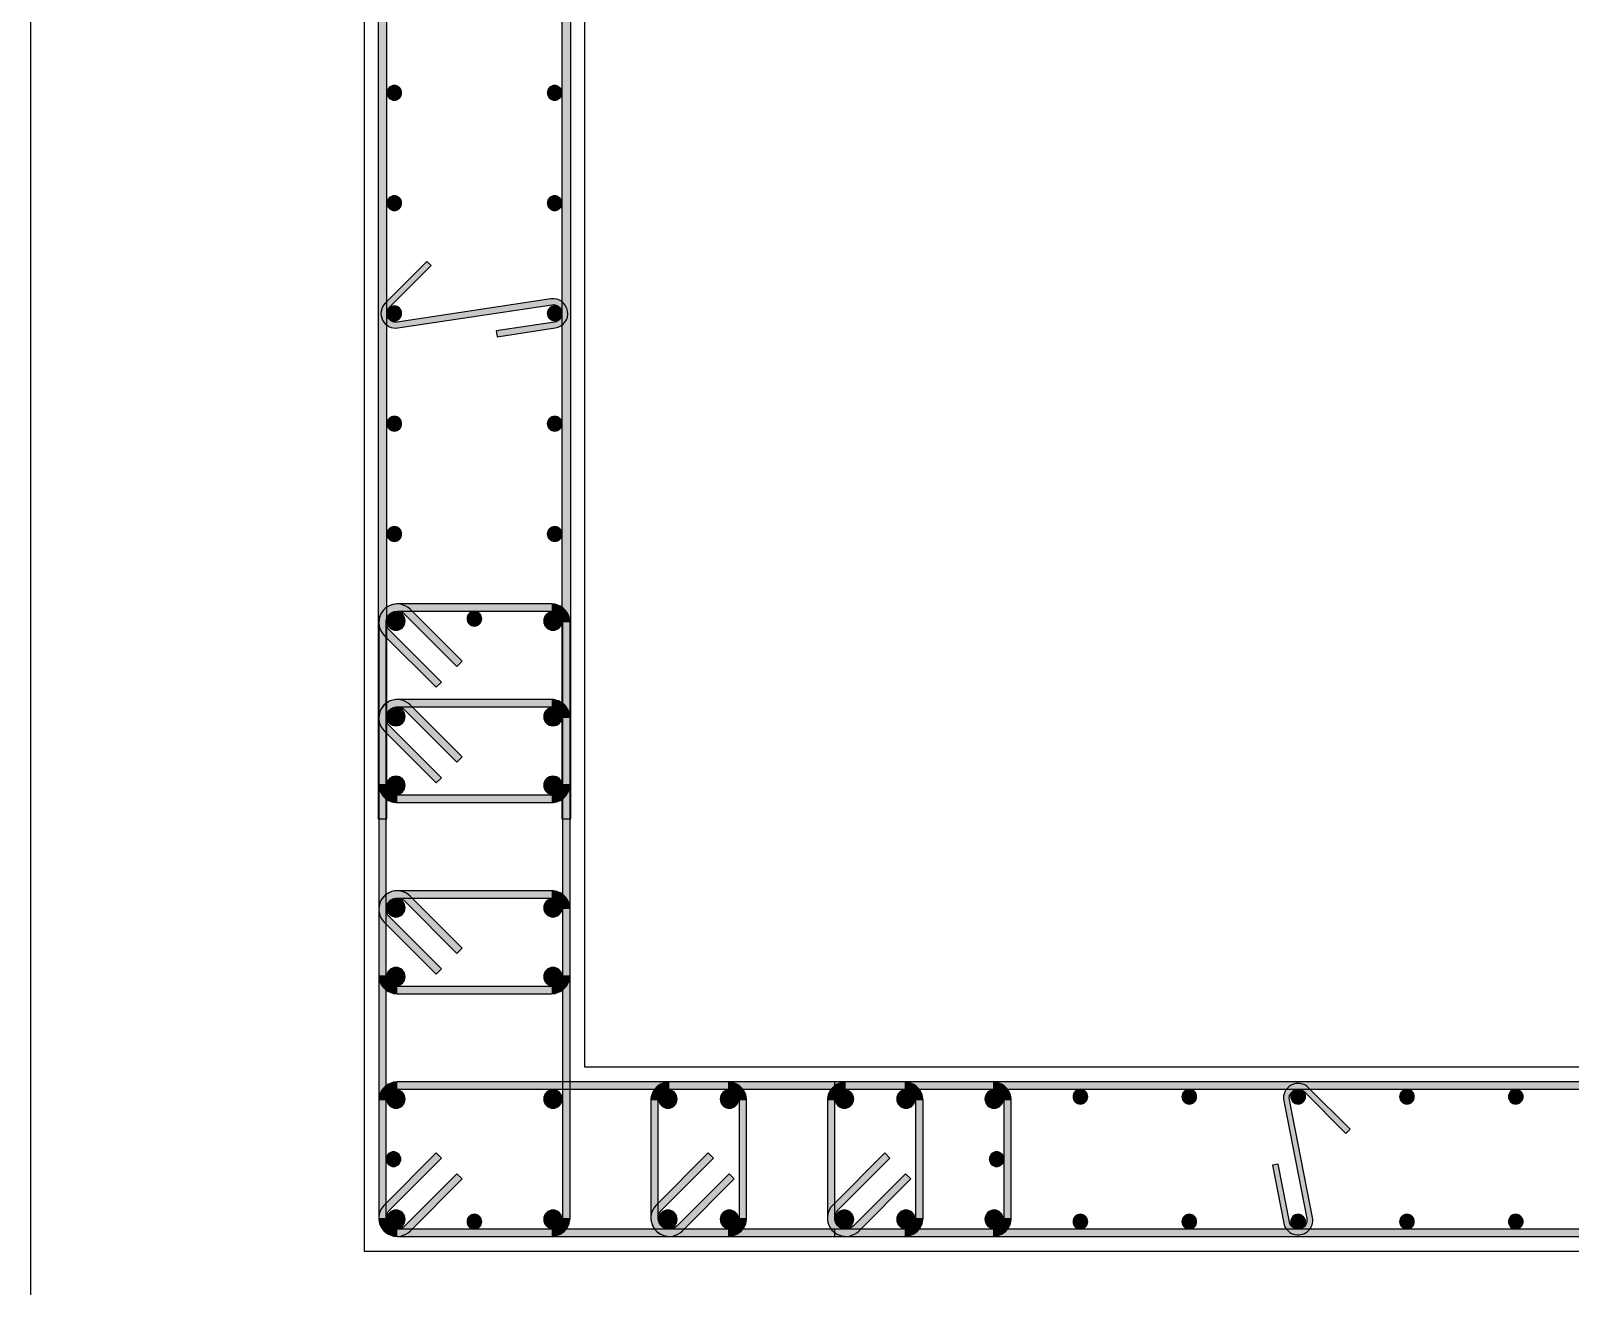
# Model space of a CAD drawing. Header units: millimetres. Extents: x -2171 to 1563, y -1758 to -1505.
# Drawn here: x -1636.59 to -1626.13, y -1621.57 to -1613.04 of the extents above; entities that cross this region are included whole.
import ezdxf

# ---------------------------------------------------------------- set-up
doc = ezdxf.new("R2010")
doc.units = ezdxf.units.MM
for name, color, linetype in [('-S_TEXT', 3, 'Continuous'), ('Col_Det', 7, 'Continuous'), ('Col_Det_Fill', 7, 'Continuous')]:
    doc.layers.add(name, color=color, linetype=linetype)

msp = doc.modelspace()

# ---------------------------------------------------------------- hatches: boundary and pattern name
at = {"layer": 'Col_Det_Fill'}
for color, points in [(252, [(-1634.1729, -1607.7733), (-1634.2329, -1607.7733), (-1634.2329, -1618.3972), (-1634.1729, -1618.3972)]), (252, [(-1632.9829, -1618.3972), (-1632.9229, -1618.3972), (-1632.9229, -1607.7733), (-1632.9829, -1607.7733)]), (133, [(-1634.1229, -1613.5102, 0.4142136), (-1634.0729, -1613.4602, 0.4142136), (-1634.1229, -1613.4102, 0.4142136), (-1634.1729, -1613.4602, 0.4142136)]), (133, [(-1633.0329, -1613.5102, 0.4142136), (-1632.9829, -1613.4602, 0.4142136), (-1633.0329, -1613.4102, 0.4142136), (-1633.0829, -1613.4602, 0.4142136)]), (133, [(-1634.1229, -1614.2601, 0.4142136), (-1634.0729, -1614.2101, 0.4142136), (-1634.1229, -1614.1601, 0.4142136), (-1634.1729, -1614.2101, 0.4142136)]), (133, [(-1633.0329, -1614.2601, 0.4142136), (-1632.9829, -1614.2101, 0.4142136), (-1633.0329, -1614.1601, 0.4142136), (-1633.0829, -1614.2101, 0.4142136)]), (252, [(-1634.1837, -1614.8893), (-1634.1554, -1614.9176), (-1633.8725, -1614.6347), (-1633.9008, -1614.6065)]), (252, [(-1634.098, -1615.0589), (-1634.104, -1615.0193, -0.7238783), (-1634.1554, -1614.9176), (-1634.1837, -1614.8893, 0.7238783)]), (133, [(-1634.1229, -1615.01, 0.4142136), (-1634.0729, -1614.96, 0.4142136), (-1634.1229, -1614.91, 0.4142136), (-1634.1729, -1614.96, 0.4142136)]), (252, [(-1633.0519, -1614.9007), (-1633.0579, -1614.8611), (-1634.104, -1615.0193), (-1634.098, -1615.0589)]), (133, [(-1633.0329, -1615.01, 0.4142136), (-1632.9829, -1614.96, 0.4142136), (-1633.0329, -1614.91, 0.4142136), (-1633.0829, -1614.96, 0.4142136)]), (252, [(-1633.034, -1615.0193), (-1633.028, -1615.0589, 1), (-1633.0579, -1614.8611), (-1633.0519, -1614.9007, -1)]), (252, [(-1633.4295, -1615.0792), (-1633.4235, -1615.1187), (-1633.028, -1615.0589), (-1633.034, -1615.0193)]), (133, [(-1634.1229, -1615.7599, 0.4142136), (-1634.0729, -1615.7099, 0.4142136), (-1634.1229, -1615.6599, 0.4142136), (-1634.1729, -1615.7099, 0.4142136)]), (133, [(-1633.0329, -1615.7599, 0.4142136), (-1632.9829, -1615.7099, 0.4142136), (-1633.0329, -1615.6599, 0.4142136), (-1633.0829, -1615.7099, 0.4142136)]), (133, [(-1634.1229, -1616.5098, 0.4142136), (-1634.0729, -1616.4598, 0.4142136), (-1634.1229, -1616.4098, 0.4142136), (-1634.1729, -1616.4598, 0.4142136)]), (133, [(-1633.0329, -1616.5098, 0.4142136), (-1632.9829, -1616.4598, 0.4142136), (-1633.0329, -1616.4098, 0.4142136), (-1633.0829, -1616.4598, 0.4142136)]), (252, [(-1634.0499, -1617.0072), (-1634.0146, -1616.9719, 0.6681786), (-1634.2279, -1617.0603), (-1634.1779, -1617.0603, -0.6681786)]), (252, [(-1634.1029, -1616.9853), (-1634.1029, -1616.9353, 0.6681786), (-1634.1913, -1617.1487), (-1634.156, -1617.1133, -0.6681786)]), (252, [(-1633.0529, -1616.9853), (-1633.0529, -1616.9353), (-1634.1029, -1616.9353), (-1634.1029, -1616.9853)]), (252, [(-1632.9779, -1617.0603), (-1632.9279, -1617.0603, 0.4142136), (-1633.0529, -1616.9353), (-1633.0529, -1616.9853, -0.4142136)]), (56, [(-1634.1743, -1617.0514, 0.4142136), (-1634.1118, -1617.1139, 0.4142136), (-1634.0493, -1617.0514, 0.4142136), (-1634.1118, -1616.9889, 0.4142136)]), (252, [(-1633.6964, -1617.3608), (-1633.661, -1617.3254), (-1634.0146, -1616.9719), (-1634.0499, -1617.0072)]), (133, [(-1633.6279, -1617.0353, 0.4142136), (-1633.5779, -1617.0853, 0.4142136), (-1633.5279, -1617.0353, 0.4142136), (-1633.5779, -1616.9853, 0.4142136)]), (56, [(-1633.1066, -1617.0514, 0.4142136), (-1633.0441, -1617.1139, 0.4142136), (-1632.9816, -1617.0514, 0.4142136), (-1633.0441, -1616.9889, 0.4142136)]), (252, [(-1634.1779, -1617.0603), (-1634.2279, -1617.0603), (-1634.2279, -1621.1103), (-1634.1779, -1621.1103)]), (252, [(-1634.156, -1617.1133), (-1634.1913, -1617.1487), (-1633.8378, -1617.5022), (-1633.8024, -1617.4668)]), (252, [(-1632.9779, -1621.1103), (-1632.9279, -1621.1103), (-1632.9279, -1617.0603), (-1632.9779, -1617.0603)]), (252, [(-1634.0499, -1617.6572), (-1634.0146, -1617.6219, 0.6681786), (-1634.2279, -1617.7103), (-1634.1779, -1617.7103, -0.6681786)]), (252, [(-1634.1029, -1617.6353), (-1634.1029, -1617.5853, 0.6681786), (-1634.1913, -1617.7987), (-1634.156, -1617.7633, -0.6681786)]), (56, [(-1634.1743, -1617.7014, 0.4142136), (-1634.1118, -1617.7639, 0.4142136), (-1634.0493, -1617.7014, 0.4142136), (-1634.1118, -1617.6389, 0.4142136)]), (252, [(-1633.0529, -1617.6353), (-1633.0529, -1617.5853), (-1634.1029, -1617.5853), (-1634.1029, -1617.6353)]), (252, [(-1633.6964, -1618.0108), (-1633.661, -1617.9754), (-1634.0146, -1617.6219), (-1634.0499, -1617.6572)]), (56, [(-1633.1066, -1617.7014, 0.4142136), (-1633.0441, -1617.7639, 0.4142136), (-1632.9816, -1617.7014, 0.4142136), (-1633.0441, -1617.6389, 0.4142136)]), (252, [(-1632.9779, -1617.7103), (-1632.9279, -1617.7103, 0.4142136), (-1633.0529, -1617.5853), (-1633.0529, -1617.6353, -0.4142136)]), (252, [(-1634.1779, -1617.7103), (-1634.2279, -1617.7103), (-1634.2279, -1618.1603), (-1634.1779, -1618.1603)]), (252, [(-1634.156, -1617.7633), (-1634.1913, -1617.7987), (-1633.8378, -1618.1522), (-1633.8024, -1618.1168)]), (252, [(-1632.9779, -1618.1603), (-1632.9279, -1618.1603), (-1632.9279, -1617.7103), (-1632.9779, -1617.7103)]), (252, [(-1634.1779, -1618.1603), (-1634.2279, -1618.1603, 0.4142136), (-1634.1029, -1618.2853), (-1634.1029, -1618.2353, -0.4142136)]), (56, [(-1634.1743, -1618.1691, 0.4142136), (-1634.1118, -1618.2316, 0.4142136), (-1634.0493, -1618.1691, 0.4142136), (-1634.1118, -1618.1066, 0.4142136)]), (56, [(-1633.1066, -1618.1691, 0.4142136), (-1633.0441, -1618.2316, 0.4142136), (-1632.9816, -1618.1691, 0.4142136), (-1633.0441, -1618.1066, 0.4142136)]), (252, [(-1633.0529, -1618.2353), (-1633.0529, -1618.2853, 0.4142136), (-1632.9279, -1618.1603), (-1632.9779, -1618.1603, -0.4142136)]), (252, [(-1634.1029, -1618.2353), (-1634.1029, -1618.2853), (-1633.0529, -1618.2853), (-1633.0529, -1618.2353)]), (252, [(-1634.0499, -1618.9572), (-1634.0146, -1618.9219, 0.6681786), (-1634.2279, -1619.0103), (-1634.1779, -1619.0103, -0.6681786)]), (252, [(-1634.1029, -1618.9353), (-1634.1029, -1618.8853, 0.6681786), (-1634.1913, -1619.0987), (-1634.156, -1619.0633, -0.6681786)]), (252, [(-1633.0529, -1618.9353), (-1633.0529, -1618.8853), (-1634.1029, -1618.8853), (-1634.1029, -1618.9353)]), (252, [(-1633.6964, -1619.3108), (-1633.661, -1619.2754), (-1634.0146, -1618.9219), (-1634.0499, -1618.9572)]), (252, [(-1632.9779, -1619.0103), (-1632.9279, -1619.0103, 0.4142136), (-1633.0529, -1618.8853), (-1633.0529, -1618.9353, -0.4142136)]), (252, [(-1634.1779, -1619.0103), (-1634.2279, -1619.0103), (-1634.2279, -1619.4603), (-1634.1779, -1619.4603)]), (56, [(-1634.1743, -1619.0014, 0.4142136), (-1634.1118, -1619.0639, 0.4142136), (-1634.0493, -1619.0014, 0.4142136), (-1634.1118, -1618.9389, 0.4142136)]), (56, [(-1633.1066, -1619.0014, 0.4142136), (-1633.0441, -1619.0639, 0.4142136), (-1632.9816, -1619.0014, 0.4142136), (-1633.0441, -1618.9389, 0.4142136)]), (252, [(-1632.9779, -1619.4603), (-1632.9279, -1619.4603), (-1632.9279, -1619.0103), (-1632.9779, -1619.0103)]), (252, [(-1634.156, -1619.0633), (-1634.1913, -1619.0987), (-1633.8378, -1619.4522), (-1633.8024, -1619.4168)]), (56, [(-1634.1743, -1619.4691, 0.4142136), (-1634.1118, -1619.5316, 0.4142136), (-1634.0493, -1619.4691, 0.4142136), (-1634.1118, -1619.4066, 0.4142136)]), (56, [(-1633.1066, -1619.4691, 0.4142136), (-1633.0441, -1619.5316, 0.4142136), (-1632.9816, -1619.4691, 0.4142136), (-1633.0441, -1619.4066, 0.4142136)]), (252, [(-1634.1779, -1619.4603), (-1634.2279, -1619.4603, 0.4142136), (-1634.1029, -1619.5853), (-1634.1029, -1619.5353, -0.4142136)]), (252, [(-1634.1029, -1619.5353), (-1634.1029, -1619.5853), (-1633.0529, -1619.5853), (-1633.0529, -1619.5353)]), (252, [(-1633.0529, -1619.5353), (-1633.0529, -1619.5853, 0.4142136), (-1632.9279, -1619.4603), (-1632.9779, -1619.4603, -0.4142136)]), (252, [(-1634.1029, -1620.2353), (-1634.1029, -1620.1853, 0.4142136), (-1634.2279, -1620.3103), (-1634.1779, -1620.3103, -0.4142136)]), (56, [(-1634.1743, -1620.3014, 0.4142136), (-1634.1118, -1620.3639, 0.4142136), (-1634.0493, -1620.3014, 0.4142136), (-1634.1118, -1620.2389, 0.4142136)]), (252, [(-1630.0529, -1620.2353), (-1630.0529, -1620.1853), (-1634.1029, -1620.1853), (-1634.1029, -1620.2353)]), (56, [(-1633.1066, -1620.3014, 0.4142136), (-1633.0441, -1620.3639, 0.4142136), (-1632.9816, -1620.3014, 0.4142136), (-1633.0441, -1620.2389, 0.4142136)]), (252, [(-1632.2529, -1620.2353), (-1632.2529, -1620.1853, 0.4142136), (-1632.3779, -1620.3103), (-1632.3279, -1620.3103, -0.4142136)]), (56, [(-1632.3243, -1620.3014, 0.4142136), (-1632.2618, -1620.3639, 0.4142136), (-1632.1993, -1620.3014, 0.4142136), (-1632.2618, -1620.2389, 0.4142136)]), (252, [(-1631.8529, -1620.2353), (-1631.8529, -1620.1853), (-1632.2529, -1620.1853), (-1632.2529, -1620.2353)]), (56, [(-1631.9066, -1620.3014, 0.4142136), (-1631.8441, -1620.3639, 0.4142136), (-1631.7816, -1620.3014, 0.4142136), (-1631.8441, -1620.2389, 0.4142136)]), (252, [(-1631.7779, -1620.3103), (-1631.7279, -1620.3103, 0.4142136), (-1631.8529, -1620.1853), (-1631.8529, -1620.2353, -0.4142136)]), (252, [(-1631.0529, -1620.2353), (-1631.0529, -1620.1853, 0.4142136), (-1631.1779, -1620.3103), (-1631.1279, -1620.3103, -0.4142136)]), (252, [(-1610.0264, -1620.2353), (-1610.0264, -1620.1853), (-1631.1295, -1620.1853), (-1631.1295, -1620.2353)]), (56, [(-1631.1243, -1620.3014, 0.4142136), (-1631.0618, -1620.3639, 0.4142136), (-1630.9993, -1620.3014, 0.4142136), (-1631.0618, -1620.2389, 0.4142136)]), (252, [(-1630.6529, -1620.2353), (-1630.6529, -1620.1853), (-1631.0529, -1620.1853), (-1631.0529, -1620.2353)]), (56, [(-1630.7066, -1620.3014, 0.4142136), (-1630.6441, -1620.3639, 0.4142136), (-1630.5816, -1620.3014, 0.4142136), (-1630.6441, -1620.2389, 0.4142136)]), (252, [(-1630.5779, -1620.3103), (-1630.5279, -1620.3103, 0.4142136), (-1630.6529, -1620.1853), (-1630.6529, -1620.2353, -0.4142136)]), (56, [(-1630.1066, -1620.3014, 0.4142136), (-1630.0441, -1620.3639, 0.4142136), (-1629.9816, -1620.3014, 0.4142136), (-1630.0441, -1620.2389, 0.4142136)]), (252, [(-1629.9779, -1620.3103), (-1629.9279, -1620.3103, 0.4142136), (-1630.0529, -1620.1853), (-1630.0529, -1620.2353, -0.4142136)]), (133, [(-1629.5075, -1620.2853, 0.4142136), (-1629.4575, -1620.3353, 0.4142136), (-1629.4075, -1620.2853, 0.4142136), (-1629.4575, -1620.2353, 0.4142136)]), (133, [(-1628.7675, -1620.2853, 0.4142136), (-1628.7175, -1620.3353, 0.4142136), (-1628.6675, -1620.2853, 0.4142136), (-1628.7175, -1620.2353, 0.4142136)]), (252, [(-1628.0757, -1620.3145), (-1628.0364, -1620.3068, -0.7407348), (-1627.9351, -1620.2528), (-1627.9068, -1620.2246, 0.7407348)]), (133, [(-1628.0275, -1620.2853, 0.4142136), (-1627.9775, -1620.3353, 0.4142136), (-1627.9275, -1620.2853, 0.4142136), (-1627.9775, -1620.2353, 0.4142136)]), (252, [(-1627.9068, -1620.2246), (-1627.9351, -1620.2528), (-1627.6523, -1620.5357), (-1627.624, -1620.5074)]), (133, [(-1627.2876, -1620.2853, 0.4142136), (-1627.2376, -1620.3353, 0.4142136), (-1627.1876, -1620.2853, 0.4142136), (-1627.2376, -1620.2353, 0.4142136)]), (133, [(-1626.5476, -1620.2853, 0.4142136), (-1626.4976, -1620.3353, 0.4142136), (-1626.4476, -1620.2853, 0.4142136), (-1626.4976, -1620.2353, 0.4142136)]), (252, [(-1634.1779, -1620.3103), (-1634.2279, -1620.3103), (-1634.2279, -1621.1103), (-1634.1779, -1621.1103)]), (252, [(-1632.3279, -1620.3103), (-1632.3779, -1620.3103), (-1632.3779, -1621.1103), (-1632.3279, -1621.1103)]), (252, [(-1631.7779, -1621.1103), (-1631.7279, -1621.1103), (-1631.7279, -1620.3103), (-1631.7779, -1620.3103)]), (252, [(-1631.1279, -1620.3103), (-1631.1779, -1620.3103), (-1631.1779, -1621.1103), (-1631.1279, -1621.1103)]), (252, [(-1630.5779, -1621.1103), (-1630.5279, -1621.1103), (-1630.5279, -1620.3103), (-1630.5779, -1620.3103)]), (252, [(-1629.9779, -1621.1103), (-1629.9279, -1621.1103), (-1629.9279, -1620.3103), (-1629.9779, -1620.3103)]), (252, [(-1627.9187, -1621.1137), (-1627.8794, -1621.106), (-1628.0364, -1620.3068), (-1628.0757, -1620.3145)]), (252, [(-1633.8024, -1620.7037), (-1633.8378, -1620.6683), (-1634.1913, -1621.0219), (-1634.156, -1621.0572)]), (133, [(-1634.1779, -1620.7103, 0.4142136), (-1634.1279, -1620.7603, 0.4142136), (-1634.0779, -1620.7103, 0.4142136), (-1634.1279, -1620.6603, 0.4142136)]), (252, [(-1631.9524, -1620.7037), (-1631.9878, -1620.6683), (-1632.3413, -1621.0219), (-1632.306, -1621.0572)]), (252, [(-1630.7524, -1620.7037), (-1630.7878, -1620.6683), (-1631.1413, -1621.0219), (-1631.106, -1621.0572)]), (133, [(-1630.0779, -1620.7103, 0.4142136), (-1630.0279, -1620.7603, 0.4142136), (-1629.9779, -1620.7103, 0.4142136), (-1630.0279, -1620.6603, 0.4142136)]), (252, [(-1634.0499, -1621.1633), (-1634.0146, -1621.1987), (-1633.661, -1620.8451), (-1633.6964, -1620.8097)]), (252, [(-1632.1999, -1621.1633), (-1632.1646, -1621.1987), (-1631.811, -1620.8451), (-1631.8464, -1620.8097)]), (252, [(-1630.9999, -1621.1633), (-1630.9646, -1621.1987), (-1630.611, -1620.8451), (-1630.6464, -1620.8097)]), (252, [(-1628.1135, -1620.7443), (-1628.1528, -1620.752), (-1628.0757, -1621.1445), (-1628.0364, -1621.1368)]), (252, [(-1634.156, -1621.0572), (-1634.1913, -1621.0219, 0.6681786), (-1634.1029, -1621.2353), (-1634.1029, -1621.1853, -0.6681786)]), (252, [(-1632.306, -1621.0572), (-1632.3413, -1621.0219, 0.6681786), (-1632.2529, -1621.2353), (-1632.2529, -1621.1853, -0.6681786)]), (252, [(-1631.106, -1621.0572), (-1631.1413, -1621.0219, 0.6681786), (-1631.0529, -1621.2353), (-1631.0529, -1621.1853, -0.6681786)]), (252, [(-1634.1779, -1621.1103), (-1634.2279, -1621.1103, 0.6681786), (-1634.0146, -1621.1987), (-1634.0499, -1621.1633, -0.6681786)]), (252, [(-1634.1779, -1621.1103), (-1634.2279, -1621.1103, 0.4142136), (-1634.1029, -1621.2353), (-1634.1029, -1621.1853, -0.4142136)]), (56, [(-1634.1743, -1621.1191, 0.4142136), (-1634.1118, -1621.1816, 0.4142136), (-1634.0493, -1621.1191, 0.4142136), (-1634.1118, -1621.0566, 0.4142136)]), (133, [(-1633.6279, -1621.1353, 0.4142136), (-1633.5779, -1621.1853, 0.4142136), (-1633.5279, -1621.1353, 0.4142136), (-1633.5779, -1621.0853, 0.4142136)]), (56, [(-1633.1066, -1621.1191, 0.4142136), (-1633.0441, -1621.1816, 0.4142136), (-1632.9816, -1621.1191, 0.4142136), (-1633.0441, -1621.0566, 0.4142136)]), (252, [(-1633.0529, -1621.1853), (-1633.0529, -1621.2353, 0.4142136), (-1632.9279, -1621.1103), (-1632.9779, -1621.1103, -0.4142136)]), (252, [(-1632.3279, -1621.1103), (-1632.3779, -1621.1103, 0.6681786), (-1632.1646, -1621.1987), (-1632.1999, -1621.1633, -0.6681786)]), (56, [(-1632.3243, -1621.1191, 0.4142136), (-1632.2618, -1621.1816, 0.4142136), (-1632.1993, -1621.1191, 0.4142136), (-1632.2618, -1621.0566, 0.4142136)]), (56, [(-1631.9066, -1621.1191, 0.4142136), (-1631.8441, -1621.1816, 0.4142136), (-1631.7816, -1621.1191, 0.4142136), (-1631.8441, -1621.0566, 0.4142136)]), (252, [(-1631.8529, -1621.1853), (-1631.8529, -1621.2353, 0.4142136), (-1631.7279, -1621.1103), (-1631.7779, -1621.1103, -0.4142136)]), (252, [(-1631.1279, -1621.1103), (-1631.1779, -1621.1103, 0.6681786), (-1630.9646, -1621.1987), (-1630.9999, -1621.1633, -0.6681786)]), (56, [(-1631.1243, -1621.1191, 0.4142136), (-1631.0618, -1621.1816, 0.4142136), (-1630.9993, -1621.1191, 0.4142136), (-1631.0618, -1621.0566, 0.4142136)]), (56, [(-1630.7066, -1621.1191, 0.4142136), (-1630.6441, -1621.1816, 0.4142136), (-1630.5816, -1621.1191, 0.4142136), (-1630.6441, -1621.0566, 0.4142136)]), (252, [(-1630.6529, -1621.1853), (-1630.6529, -1621.2353, 0.4142136), (-1630.5279, -1621.1103), (-1630.5779, -1621.1103, -0.4142136)]), (56, [(-1630.1066, -1621.1191, 0.4142136), (-1630.0441, -1621.1816, 0.4142136), (-1629.9816, -1621.1191, 0.4142136), (-1630.0441, -1621.0566, 0.4142136)]), (252, [(-1630.0529, -1621.1853), (-1630.0529, -1621.2353, 0.4142136), (-1629.9279, -1621.1103), (-1629.9779, -1621.1103, -0.4142136)]), (133, [(-1629.5075, -1621.1353, 0.4142136), (-1629.4575, -1621.1853, 0.4142136), (-1629.4075, -1621.1353, 0.4142136), (-1629.4575, -1621.0853, 0.4142136)]), (133, [(-1628.7675, -1621.1353, 0.4142136), (-1628.7175, -1621.1853, 0.4142136), (-1628.6675, -1621.1353, 0.4142136), (-1628.7175, -1621.0853, 0.4142136)]), (252, [(-1628.0364, -1621.1368), (-1628.0757, -1621.1445, 1), (-1627.8794, -1621.106), (-1627.9187, -1621.1137, -1)]), (133, [(-1628.0275, -1621.1353, 0.4142136), (-1627.9775, -1621.1853, 0.4142136), (-1627.9275, -1621.1353, 0.4142136), (-1627.9775, -1621.0853, 0.4142136)]), (133, [(-1627.2876, -1621.1353, 0.4142136), (-1627.2376, -1621.1853, 0.4142136), (-1627.1876, -1621.1353, 0.4142136), (-1627.2376, -1621.0853, 0.4142136)]), (133, [(-1626.5476, -1621.1353, 0.4142136), (-1626.4976, -1621.1853, 0.4142136), (-1626.4476, -1621.1353, 0.4142136), (-1626.4976, -1621.0853, 0.4142136)]), (252, [(-1634.1029, -1621.1853), (-1634.1029, -1621.2353), (-1630.0529, -1621.2353), (-1630.0529, -1621.1853)]), (252, [(-1634.1029, -1621.1853), (-1634.1029, -1621.2353), (-1633.0529, -1621.2353), (-1633.0529, -1621.1853)]), (252, [(-1632.2529, -1621.1853), (-1632.2529, -1621.2353), (-1631.8529, -1621.2353), (-1631.8529, -1621.1853)]), (252, [(-1631.1295, -1621.1853), (-1631.1295, -1621.2353), (-1610.0264, -1621.2353), (-1610.0264, -1621.1853)]), (252, [(-1631.0529, -1621.1853), (-1631.0529, -1621.2353), (-1630.6529, -1621.2353), (-1630.6529, -1621.1853)])]:
    msp.add_hatch(color=color, dxfattribs=at).paths.add_polyline_path(points)

# ---------------------------------------------------------------- linework, layer by layer
at = {"layer": '-S_TEXT', "ltscale": 5}
msp.add_lwpolyline([(-1636.594, -1590.2786), (-1578.4465, -1590.2786), (-1578.4465, -1630.3233), (-1636.594, -1630.3233)], close=True, dxfattribs=at)
at = {"layer": 'Col_Det', "color": 7}
for points in [[(-1634.3279, -1604.8353), (-1634.3279, -1621.3353)], [(-1632.8279, -1620.0853), (-1632.8279, -1604.8353)], [(-1634.2329, -1607.7733), (-1634.2329, -1618.3972)], [(-1634.1729, -1618.3972), (-1634.1729, -1607.7733)], [(-1632.9829, -1607.7733), (-1632.9829, -1618.3972)], [(-1632.9229, -1618.3972), (-1632.9229, -1607.7733)], [(-1633.9008, -1614.6065), (-1634.1837, -1614.8893)], [(-1634.1554, -1614.9176), (-1633.8725, -1614.6347)], [(-1633.8725, -1614.6347), (-1633.9008, -1614.6065)], [(-1633.0579, -1614.8611), (-1634.104, -1615.0193)], [(-1634.098, -1615.0589), (-1633.0519, -1614.9007)], [(-1633.034, -1615.0193), (-1633.4295, -1615.0792)], [(-1633.4295, -1615.0792), (-1633.4235, -1615.1187)], [(-1633.4235, -1615.1187), (-1633.028, -1615.0589)], [(-1633.0529, -1616.9353), (-1634.1029, -1616.9353)], [(-1634.1029, -1616.9853), (-1633.0529, -1616.9853)], [(-1634.0499, -1617.0072), (-1633.6964, -1617.3608)], [(-1633.661, -1617.3254), (-1634.0146, -1616.9719)], [(-1634.2279, -1617.0603), (-1634.2279, -1621.1103)], [(-1634.1913, -1617.1487), (-1633.8378, -1617.5022)], [(-1634.1779, -1621.1103), (-1634.1779, -1617.0603)], [(-1633.8024, -1617.4668), (-1634.156, -1617.1133)], [(-1632.9779, -1617.0603), (-1632.9779, -1621.1103)], [(-1632.9279, -1621.1103), (-1632.9279, -1617.0603)], [(-1633.6964, -1617.3608), (-1633.661, -1617.3254)], [(-1633.8378, -1617.5022), (-1633.8024, -1617.4668)], [(-1633.0529, -1617.5853), (-1634.1029, -1617.5853)], [(-1634.1029, -1617.6353), (-1633.0529, -1617.6353)], [(-1634.0499, -1617.6572), (-1633.6964, -1618.0108)], [(-1633.661, -1617.9754), (-1634.0146, -1617.6219)], [(-1634.2279, -1617.7103), (-1634.2279, -1618.1603)], [(-1634.1779, -1618.1603), (-1634.1779, -1617.7103)], [(-1633.8024, -1618.1168), (-1634.156, -1617.7633)], [(-1632.9779, -1617.7103), (-1632.9779, -1618.1603)], [(-1632.9279, -1618.1603), (-1632.9279, -1617.7103)], [(-1634.1913, -1617.7987), (-1633.8378, -1618.1522)], [(-1633.6964, -1618.0108), (-1633.661, -1617.9754)], [(-1633.8378, -1618.1522), (-1633.8024, -1618.1168)], [(-1633.0529, -1618.2353), (-1634.1029, -1618.2353)], [(-1634.1029, -1618.2853), (-1633.0529, -1618.2853)], [(-1634.2329, -1618.3972), (-1634.1729, -1618.3972)], [(-1632.9829, -1618.3972), (-1632.9229, -1618.3972)], [(-1633.0529, -1618.8853), (-1634.1029, -1618.8853)], [(-1633.661, -1619.2754), (-1634.0146, -1618.9219)], [(-1634.2279, -1619.0103), (-1634.2279, -1619.4603)], [(-1634.1779, -1619.4603), (-1634.1779, -1619.0103)], [(-1634.1029, -1618.9353), (-1633.0529, -1618.9353)], [(-1634.0499, -1618.9572), (-1633.6964, -1619.3108)], [(-1632.9779, -1619.0103), (-1632.9779, -1619.4603)], [(-1632.9279, -1619.4603), (-1632.9279, -1619.0103)], [(-1634.1913, -1619.0987), (-1633.8378, -1619.4522)], [(-1633.8024, -1619.4168), (-1634.156, -1619.0633)], [(-1633.6964, -1619.3108), (-1633.661, -1619.2754)], [(-1633.8378, -1619.4522), (-1633.8024, -1619.4168)], [(-1633.0529, -1619.5353), (-1634.1029, -1619.5353)], [(-1634.1029, -1619.5853), (-1633.0529, -1619.5853)], [(-1606.8279, -1620.0853), (-1632.8279, -1620.0853)], [(-1630.0529, -1620.1853), (-1634.1029, -1620.1853)], [(-1634.1029, -1620.2353), (-1630.0529, -1620.2353)], [(-1631.8529, -1620.1853), (-1632.2529, -1620.1853)], [(-1632.2529, -1620.2353), (-1631.8529, -1620.2353)], [(-1610.0264, -1620.1853), (-1631.1295, -1620.1853)], [(-1631.1295, -1620.1853), (-1631.1295, -1620.2353)], [(-1631.1295, -1620.2353), (-1610.0264, -1620.2353)], [(-1630.6529, -1620.1853), (-1631.0529, -1620.1853)], [(-1631.0529, -1620.2353), (-1630.6529, -1620.2353)], [(-1627.9351, -1620.2528), (-1627.6523, -1620.5357)], [(-1627.624, -1620.5074), (-1627.9068, -1620.2246)], [(-1634.2279, -1620.3103), (-1634.2279, -1621.1103)], [(-1634.1779, -1621.1103), (-1634.1779, -1620.3103)], [(-1632.3779, -1620.3103), (-1632.3779, -1621.1103)], [(-1632.3279, -1621.1103), (-1632.3279, -1620.3103)], [(-1631.7779, -1620.3103), (-1631.7779, -1621.1103)], [(-1631.7279, -1621.1103), (-1631.7279, -1620.3103)], [(-1631.1779, -1620.3103), (-1631.1779, -1621.1103)], [(-1631.1279, -1621.1103), (-1631.1279, -1620.3103)], [(-1630.5779, -1620.3103), (-1630.5779, -1621.1103)], [(-1630.5279, -1621.1103), (-1630.5279, -1620.3103)], [(-1629.9779, -1620.3103), (-1629.9779, -1621.1103)], [(-1629.9279, -1621.1103), (-1629.9279, -1620.3103)], [(-1628.0757, -1620.3145), (-1627.9187, -1621.1137)], [(-1627.8794, -1621.106), (-1628.0364, -1620.3068)], [(-1627.6523, -1620.5357), (-1627.624, -1620.5074)], [(-1633.8378, -1620.6683), (-1634.1913, -1621.0219)], [(-1634.156, -1621.0572), (-1633.8024, -1620.7037)], [(-1633.8024, -1620.7037), (-1633.8378, -1620.6683)], [(-1631.9878, -1620.6683), (-1632.3413, -1621.0219)], [(-1632.306, -1621.0572), (-1631.9524, -1620.7037)], [(-1631.9524, -1620.7037), (-1631.9878, -1620.6683)], [(-1630.7878, -1620.6683), (-1631.1413, -1621.0219)], [(-1631.106, -1621.0572), (-1630.7524, -1620.7037)], [(-1630.7524, -1620.7037), (-1630.7878, -1620.6683)], [(-1633.6964, -1620.8097), (-1634.0499, -1621.1633)], [(-1633.661, -1620.8451), (-1633.6964, -1620.8097)], [(-1631.8464, -1620.8097), (-1632.1999, -1621.1633)], [(-1631.811, -1620.8451), (-1631.8464, -1620.8097)], [(-1630.6464, -1620.8097), (-1630.9999, -1621.1633)], [(-1630.611, -1620.8451), (-1630.6464, -1620.8097)], [(-1628.1135, -1620.7443), (-1628.1528, -1620.752)], [(-1628.1528, -1620.752), (-1628.0757, -1621.1445)], [(-1628.0364, -1621.1368), (-1628.1135, -1620.7443)], [(-1634.0146, -1621.1987), (-1633.661, -1620.8451)], [(-1632.1646, -1621.1987), (-1631.811, -1620.8451)], [(-1630.9646, -1621.1987), (-1630.611, -1620.8451)], [(-1630.0529, -1621.1853), (-1634.1029, -1621.1853)], [(-1633.0529, -1621.1853), (-1634.1029, -1621.1853)], [(-1631.8529, -1621.1853), (-1632.2529, -1621.1853)], [(-1631.1295, -1621.1853), (-1631.1295, -1621.2353)], [(-1610.0264, -1621.1853), (-1631.1295, -1621.1853)], [(-1630.6529, -1621.1853), (-1631.0529, -1621.1853)], [(-1634.3279, -1621.3353), (-1606.8279, -1621.3353)], [(-1634.1029, -1621.2353), (-1630.0529, -1621.2353)], [(-1634.1029, -1621.2353), (-1633.0529, -1621.2353)], [(-1632.2529, -1621.2353), (-1631.8529, -1621.2353)], [(-1631.1295, -1621.2353), (-1610.0264, -1621.2353)], [(-1631.0529, -1621.2353), (-1630.6529, -1621.2353)]]:
    msp.add_lwpolyline(points, dxfattribs=at)
for points in [[(-1634.1229, -1613.4102, 0.4142136), (-1634.1729, -1613.4602, 0.4142136)], [(-1634.1729, -1613.4602, 0.4142136), (-1634.1229, -1613.5102, 0.4142136)], [(-1634.0729, -1613.4602, 0.4142136), (-1634.1229, -1613.4102, 0.4142136)], [(-1634.1229, -1613.5102, 0.4142136), (-1634.0729, -1613.4602, 0.4142136)], [(-1633.0329, -1613.4102, 0.4142136), (-1633.0829, -1613.4602, 0.4142136)], [(-1633.0829, -1613.4602, 0.4142136), (-1633.0329, -1613.5102, 0.4142136)], [(-1632.9829, -1613.4602, 0.4142136), (-1633.0329, -1613.4102, 0.4142136)], [(-1633.0329, -1613.5102, 0.4142136), (-1632.9829, -1613.4602, 0.4142136)], [(-1634.1229, -1614.1601, 0.4142136), (-1634.1729, -1614.2101, 0.4142136)], [(-1634.1729, -1614.2101, 0.4142136), (-1634.1229, -1614.2601, 0.4142136)], [(-1634.0729, -1614.2101, 0.4142136), (-1634.1229, -1614.1601, 0.4142136)], [(-1634.1229, -1614.2601, 0.4142136), (-1634.0729, -1614.2101, 0.4142136)], [(-1633.0329, -1614.1601, 0.4142136), (-1633.0829, -1614.2101, 0.4142136)], [(-1633.0829, -1614.2101, 0.4142136), (-1633.0329, -1614.2601, 0.4142136)], [(-1632.9829, -1614.2101, 0.4142136), (-1633.0329, -1614.1601, 0.4142136)], [(-1633.0329, -1614.2601, 0.4142136), (-1632.9829, -1614.2101, 0.4142136)], [(-1634.1837, -1614.8893, 0.7238783), (-1634.098, -1615.0589, 0.7238783)], [(-1634.1229, -1614.91, 0.4142136), (-1634.1729, -1614.96, 0.4142136)], [(-1634.104, -1615.0193, -0.7238783), (-1634.1554, -1614.9176)], [(-1634.0729, -1614.96, 0.4142136), (-1634.1229, -1614.91, 0.4142136)], [(-1633.0329, -1614.91, 0.4142136), (-1633.0829, -1614.96, 0.4142136)], [(-1633.028, -1615.0589, 1), (-1633.0579, -1614.8611)], [(-1633.0519, -1614.9007, -1), (-1633.034, -1615.0193, -1)], [(-1632.9829, -1614.96, 0.4142136), (-1633.0329, -1614.91, 0.4142136)], [(-1634.1729, -1614.96, 0.4142136), (-1634.1229, -1615.01, 0.4142136)], [(-1634.1229, -1615.01, 0.4142136), (-1634.0729, -1614.96, 0.4142136)], [(-1633.0829, -1614.96, 0.4142136), (-1633.0329, -1615.01, 0.4142136)], [(-1633.0329, -1615.01, 0.4142136), (-1632.9829, -1614.96, 0.4142136)], [(-1634.1229, -1615.6599, 0.4142136), (-1634.1729, -1615.7099, 0.4142136)], [(-1634.0729, -1615.7099, 0.4142136), (-1634.1229, -1615.6599, 0.4142136)], [(-1633.0329, -1615.6599, 0.4142136), (-1633.0829, -1615.7099, 0.4142136)], [(-1632.9829, -1615.7099, 0.4142136), (-1633.0329, -1615.6599, 0.4142136)], [(-1634.1729, -1615.7099, 0.4142136), (-1634.1229, -1615.7599, 0.4142136)], [(-1634.1229, -1615.7599, 0.4142136), (-1634.0729, -1615.7099, 0.4142136)], [(-1633.0829, -1615.7099, 0.4142136), (-1633.0329, -1615.7599, 0.4142136)], [(-1633.0329, -1615.7599, 0.4142136), (-1632.9829, -1615.7099, 0.4142136)], [(-1634.1229, -1616.4098, 0.4142136), (-1634.1729, -1616.4598, 0.4142136)], [(-1634.0729, -1616.4598, 0.4142136), (-1634.1229, -1616.4098, 0.4142136)], [(-1633.0329, -1616.4098, 0.4142136), (-1633.0829, -1616.4598, 0.4142136)], [(-1632.9829, -1616.4598, 0.4142136), (-1633.0329, -1616.4098, 0.4142136)], [(-1634.1729, -1616.4598, 0.4142136), (-1634.1229, -1616.5098, 0.4142136)], [(-1634.1229, -1616.5098, 0.4142136), (-1634.0729, -1616.4598, 0.4142136)], [(-1633.0829, -1616.4598, 0.4142136), (-1633.0329, -1616.5098, 0.4142136)], [(-1633.0329, -1616.5098, 0.4142136), (-1632.9829, -1616.4598, 0.4142136)], [(-1634.0146, -1616.9719, 0.6681786), (-1634.2279, -1617.0603)], [(-1634.1029, -1616.9353, 0.6681786), (-1634.1913, -1617.1487)], [(-1632.9279, -1617.0603, 0.4142136), (-1633.0529, -1616.9353)], [(-1634.1779, -1617.0603, -0.6681786), (-1634.0499, -1617.0072, -0.6681786)], [(-1634.156, -1617.1133, -0.6681786), (-1634.1029, -1616.9853, -0.6681786)], [(-1634.1118, -1616.9889, 0.4142136), (-1634.1743, -1617.0514, 0.4142136)], [(-1634.0493, -1617.0514, 0.4142136), (-1634.1118, -1616.9889, 0.4142136)], [(-1633.5779, -1616.9853, 0.4142136), (-1633.6279, -1617.0353, 0.4142136)], [(-1633.6279, -1617.0353, 0.4142136), (-1633.5779, -1617.0853, 0.4142136)], [(-1633.5279, -1617.0353, 0.4142136), (-1633.5779, -1616.9853, 0.4142136)], [(-1633.5779, -1617.0853, 0.4142136), (-1633.5279, -1617.0353, 0.4142136)], [(-1633.0441, -1616.9889, 0.4142136), (-1633.1066, -1617.0514, 0.4142136)], [(-1633.0529, -1616.9853, -0.4142136), (-1632.9779, -1617.0603, -0.4142136)], [(-1632.9816, -1617.0514, 0.4142136), (-1633.0441, -1616.9889, 0.4142136)], [(-1634.1743, -1617.0514, 0.4142136), (-1634.1118, -1617.1139, 0.4142136)], [(-1634.1118, -1617.1139, 0.4142136), (-1634.0493, -1617.0514, 0.4142136)], [(-1633.1066, -1617.0514, 0.4142136), (-1633.0441, -1617.1139, 0.4142136)], [(-1633.0441, -1617.1139, 0.4142136), (-1632.9816, -1617.0514, 0.4142136)], [(-1634.0146, -1617.6219, 0.6681786), (-1634.2279, -1617.7103)], [(-1634.1029, -1617.5853, 0.6681786), (-1634.1913, -1617.7987)], [(-1634.1779, -1617.7103, -0.6681786), (-1634.0499, -1617.6572, -0.6681786)], [(-1634.156, -1617.7633, -0.6681786), (-1634.1029, -1617.6353, -0.6681786)], [(-1634.1118, -1617.6389, 0.4142136), (-1634.1743, -1617.7014, 0.4142136)], [(-1634.0493, -1617.7014, 0.4142136), (-1634.1118, -1617.6389, 0.4142136)], [(-1633.0441, -1617.6389, 0.4142136), (-1633.1066, -1617.7014, 0.4142136)], [(-1632.9279, -1617.7103, 0.4142136), (-1633.0529, -1617.5853)], [(-1633.0529, -1617.6353, -0.4142136), (-1632.9779, -1617.7103, -0.4142136)], [(-1632.9816, -1617.7014, 0.4142136), (-1633.0441, -1617.6389, 0.4142136)], [(-1634.1743, -1617.7014, 0.4142136), (-1634.1118, -1617.7639, 0.4142136)], [(-1634.1118, -1617.7639, 0.4142136), (-1634.0493, -1617.7014, 0.4142136)], [(-1633.1066, -1617.7014, 0.4142136), (-1633.0441, -1617.7639, 0.4142136)], [(-1633.0441, -1617.7639, 0.4142136), (-1632.9816, -1617.7014, 0.4142136)], [(-1634.2279, -1618.1603, 0.4142136), (-1634.1029, -1618.2853)], [(-1634.1029, -1618.2353, -0.4142136), (-1634.1779, -1618.1603, -0.4142136)], [(-1634.1118, -1618.1066, 0.4142136), (-1634.1743, -1618.1691, 0.4142136)], [(-1634.1743, -1618.1691, 0.4142136), (-1634.1118, -1618.2316, 0.4142136)], [(-1634.0493, -1618.1691, 0.4142136), (-1634.1118, -1618.1066, 0.4142136)], [(-1634.1118, -1618.2316, 0.4142136), (-1634.0493, -1618.1691, 0.4142136)], [(-1633.0441, -1618.1066, 0.4142136), (-1633.1066, -1618.1691, 0.4142136)], [(-1633.1066, -1618.1691, 0.4142136), (-1633.0441, -1618.2316, 0.4142136)], [(-1633.0529, -1618.2853, 0.4142136), (-1632.9279, -1618.1603)], [(-1632.9779, -1618.1603, -0.4142136), (-1633.0529, -1618.2353, -0.4142136)], [(-1632.9816, -1618.1691, 0.4142136), (-1633.0441, -1618.1066, 0.4142136)], [(-1633.0441, -1618.2316, 0.4142136), (-1632.9816, -1618.1691, 0.4142136)], [(-1634.0146, -1618.9219, 0.6681786), (-1634.2279, -1619.0103)], [(-1634.1029, -1618.8853, 0.6681786), (-1634.1913, -1619.0987)], [(-1632.9279, -1619.0103, 0.4142136), (-1633.0529, -1618.8853)], [(-1634.1779, -1619.0103, -0.6681786), (-1634.0499, -1618.9572, -0.6681786)], [(-1634.156, -1619.0633, -0.6681786), (-1634.1029, -1618.9353, -0.6681786)], [(-1634.1118, -1618.9389, 0.4142136), (-1634.1743, -1619.0014, 0.4142136)], [(-1634.1743, -1619.0014, 0.4142136), (-1634.1118, -1619.0639, 0.4142136)], [(-1634.0493, -1619.0014, 0.4142136), (-1634.1118, -1618.9389, 0.4142136)], [(-1634.1118, -1619.0639, 0.4142136), (-1634.0493, -1619.0014, 0.4142136)], [(-1633.0441, -1618.9389, 0.4142136), (-1633.1066, -1619.0014, 0.4142136)], [(-1633.1066, -1619.0014, 0.4142136), (-1633.0441, -1619.0639, 0.4142136)], [(-1633.0529, -1618.9353, -0.4142136), (-1632.9779, -1619.0103, -0.4142136)], [(-1632.9816, -1619.0014, 0.4142136), (-1633.0441, -1618.9389, 0.4142136)], [(-1633.0441, -1619.0639, 0.4142136), (-1632.9816, -1619.0014, 0.4142136)], [(-1634.1118, -1619.4066, 0.4142136), (-1634.1743, -1619.4691, 0.4142136)], [(-1634.0493, -1619.4691, 0.4142136), (-1634.1118, -1619.4066, 0.4142136)], [(-1633.0441, -1619.4066, 0.4142136), (-1633.1066, -1619.4691, 0.4142136)], [(-1632.9816, -1619.4691, 0.4142136), (-1633.0441, -1619.4066, 0.4142136)], [(-1634.2279, -1619.4603, 0.4142136), (-1634.1029, -1619.5853)], [(-1634.1029, -1619.5353, -0.4142136), (-1634.1779, -1619.4603, -0.4142136)], [(-1634.1743, -1619.4691, 0.4142136), (-1634.1118, -1619.5316, 0.4142136)], [(-1634.1118, -1619.5316, 0.4142136), (-1634.0493, -1619.4691, 0.4142136)], [(-1633.1066, -1619.4691, 0.4142136), (-1633.0441, -1619.5316, 0.4142136)], [(-1633.0529, -1619.5853, 0.4142136), (-1632.9279, -1619.4603)], [(-1632.9779, -1619.4603, -0.4142136), (-1633.0529, -1619.5353, -0.4142136)], [(-1633.0441, -1619.5316, 0.4142136), (-1632.9816, -1619.4691, 0.4142136)], [(-1634.1029, -1620.1853, 0.4142136), (-1634.2279, -1620.3103)], [(-1634.1779, -1620.3103, -0.4142136), (-1634.1029, -1620.2353, -0.4142136)], [(-1634.1118, -1620.2389, 0.4142136), (-1634.1743, -1620.3014, 0.4142136)], [(-1634.0493, -1620.3014, 0.4142136), (-1634.1118, -1620.2389, 0.4142136)], [(-1633.0441, -1620.2389, 0.4142136), (-1633.1066, -1620.3014, 0.4142136)], [(-1632.9816, -1620.3014, 0.4142136), (-1633.0441, -1620.2389, 0.4142136)], [(-1632.2529, -1620.1853, 0.4142136), (-1632.3779, -1620.3103)], [(-1632.3279, -1620.3103, -0.4142136), (-1632.2529, -1620.2353, -0.4142136)], [(-1632.2618, -1620.2389, 0.4142136), (-1632.3243, -1620.3014, 0.4142136)], [(-1632.1993, -1620.3014, 0.4142136), (-1632.2618, -1620.2389, 0.4142136)], [(-1631.8441, -1620.2389, 0.4142136), (-1631.9066, -1620.3014, 0.4142136)], [(-1631.7279, -1620.3103, 0.4142136), (-1631.8529, -1620.1853)], [(-1631.8529, -1620.2353, -0.4142136), (-1631.7779, -1620.3103, -0.4142136)], [(-1631.7816, -1620.3014, 0.4142136), (-1631.8441, -1620.2389, 0.4142136)], [(-1631.0529, -1620.1853, 0.4142136), (-1631.1779, -1620.3103)], [(-1631.1279, -1620.3103, -0.4142136), (-1631.0529, -1620.2353, -0.4142136)], [(-1631.0618, -1620.2389, 0.4142136), (-1631.1243, -1620.3014, 0.4142136)], [(-1630.9993, -1620.3014, 0.4142136), (-1631.0618, -1620.2389, 0.4142136)], [(-1630.6441, -1620.2389, 0.4142136), (-1630.7066, -1620.3014, 0.4142136)], [(-1630.5279, -1620.3103, 0.4142136), (-1630.6529, -1620.1853)], [(-1630.6529, -1620.2353, -0.4142136), (-1630.5779, -1620.3103, -0.4142136)], [(-1630.5816, -1620.3014, 0.4142136), (-1630.6441, -1620.2389, 0.4142136)], [(-1630.0441, -1620.2389, 0.4142136), (-1630.1066, -1620.3014, 0.4142136)], [(-1629.9279, -1620.3103, 0.4142136), (-1630.0529, -1620.1853)], [(-1630.0529, -1620.2353, -0.4142136), (-1629.9779, -1620.3103, -0.4142136)], [(-1629.9816, -1620.3014, 0.4142136), (-1630.0441, -1620.2389, 0.4142136)], [(-1629.4575, -1620.2353, 0.4142136), (-1629.5075, -1620.2853, 0.4142136)], [(-1629.5075, -1620.2853, 0.4142136), (-1629.4575, -1620.3353, 0.4142136)], [(-1629.4075, -1620.2853, 0.4142136), (-1629.4575, -1620.2353, 0.4142136)], [(-1629.4575, -1620.3353, 0.4142136), (-1629.4075, -1620.2853, 0.4142136)], [(-1628.7175, -1620.2353, 0.4142136), (-1628.7675, -1620.2853, 0.4142136)], [(-1628.7675, -1620.2853, 0.4142136), (-1628.7175, -1620.3353, 0.4142136)], [(-1628.6675, -1620.2853, 0.4142136), (-1628.7175, -1620.2353, 0.4142136)], [(-1628.7175, -1620.3353, 0.4142136), (-1628.6675, -1620.2853, 0.4142136)], [(-1627.9068, -1620.2246, 0.7407348), (-1628.0757, -1620.3145, 0.7407348)], [(-1628.0364, -1620.3068, -0.7407348), (-1627.9351, -1620.2528)], [(-1627.9775, -1620.2353, 0.4142136), (-1628.0275, -1620.2853, 0.4142136)], [(-1628.0275, -1620.2853, 0.4142136), (-1627.9775, -1620.3353, 0.4142136)], [(-1627.9275, -1620.2853, 0.4142136), (-1627.9775, -1620.2353, 0.4142136)], [(-1627.9775, -1620.3353, 0.4142136), (-1627.9275, -1620.2853, 0.4142136)], [(-1627.2376, -1620.2353, 0.4142136), (-1627.2876, -1620.2853, 0.4142136)], [(-1627.2876, -1620.2853, 0.4142136), (-1627.2376, -1620.3353, 0.4142136)], [(-1627.1876, -1620.2853, 0.4142136), (-1627.2376, -1620.2353, 0.4142136)], [(-1627.2376, -1620.3353, 0.4142136), (-1627.1876, -1620.2853, 0.4142136)], [(-1626.4976, -1620.2353, 0.4142136), (-1626.5476, -1620.2853, 0.4142136)], [(-1626.5476, -1620.2853, 0.4142136), (-1626.4976, -1620.3353, 0.4142136)], [(-1626.4476, -1620.2853, 0.4142136), (-1626.4976, -1620.2353, 0.4142136)], [(-1626.4976, -1620.3353, 0.4142136), (-1626.4476, -1620.2853, 0.4142136)], [(-1634.1743, -1620.3014, 0.4142136), (-1634.1118, -1620.3639, 0.4142136)], [(-1634.1118, -1620.3639, 0.4142136), (-1634.0493, -1620.3014, 0.4142136)], [(-1633.1066, -1620.3014, 0.4142136), (-1633.0441, -1620.3639, 0.4142136)], [(-1633.0441, -1620.3639, 0.4142136), (-1632.9816, -1620.3014, 0.4142136)], [(-1632.3243, -1620.3014, 0.4142136), (-1632.2618, -1620.3639, 0.4142136)], [(-1632.2618, -1620.3639, 0.4142136), (-1632.1993, -1620.3014, 0.4142136)], [(-1631.9066, -1620.3014, 0.4142136), (-1631.8441, -1620.3639, 0.4142136)], [(-1631.8441, -1620.3639, 0.4142136), (-1631.7816, -1620.3014, 0.4142136)], [(-1631.1243, -1620.3014, 0.4142136), (-1631.0618, -1620.3639, 0.4142136)], [(-1631.0618, -1620.3639, 0.4142136), (-1630.9993, -1620.3014, 0.4142136)], [(-1630.7066, -1620.3014, 0.4142136), (-1630.6441, -1620.3639, 0.4142136)], [(-1630.6441, -1620.3639, 0.4142136), (-1630.5816, -1620.3014, 0.4142136)], [(-1630.1066, -1620.3014, 0.4142136), (-1630.0441, -1620.3639, 0.4142136)], [(-1630.0441, -1620.3639, 0.4142136), (-1629.9816, -1620.3014, 0.4142136)], [(-1634.1279, -1620.6603, 0.4142136), (-1634.1779, -1620.7103, 0.4142136)], [(-1634.0779, -1620.7103, 0.4142136), (-1634.1279, -1620.6603, 0.4142136)], [(-1630.0279, -1620.6603, 0.4142136), (-1630.0779, -1620.7103, 0.4142136)], [(-1629.9779, -1620.7103, 0.4142136), (-1630.0279, -1620.6603, 0.4142136)], [(-1634.1779, -1620.7103, 0.4142136), (-1634.1279, -1620.7603, 0.4142136)], [(-1634.1279, -1620.7603, 0.4142136), (-1634.0779, -1620.7103, 0.4142136)], [(-1630.0779, -1620.7103, 0.4142136), (-1630.0279, -1620.7603, 0.4142136)], [(-1630.0279, -1620.7603, 0.4142136), (-1629.9779, -1620.7103, 0.4142136)], [(-1634.1913, -1621.0219, 0.6681786), (-1634.1029, -1621.2353)], [(-1632.3413, -1621.0219, 0.6681786), (-1632.2529, -1621.2353)], [(-1631.1413, -1621.0219, 0.6681786), (-1631.0529, -1621.2353)], [(-1634.2279, -1621.1103, 0.6681786), (-1634.0146, -1621.1987)], [(-1634.2279, -1621.1103, 0.4142136), (-1634.1029, -1621.2353)], [(-1634.1029, -1621.1853, -0.6681786), (-1634.156, -1621.0572, -0.6681786)], [(-1634.0499, -1621.1633, -0.6681786), (-1634.1779, -1621.1103, -0.6681786)], [(-1634.1029, -1621.1853, -0.4142136), (-1634.1779, -1621.1103, -0.4142136)], [(-1634.1118, -1621.0566, 0.4142136), (-1634.1743, -1621.1191, 0.4142136)], [(-1634.1743, -1621.1191, 0.4142136), (-1634.1118, -1621.1816, 0.4142136)], [(-1634.0493, -1621.1191, 0.4142136), (-1634.1118, -1621.0566, 0.4142136)], [(-1634.1118, -1621.1816, 0.4142136), (-1634.0493, -1621.1191, 0.4142136)], [(-1633.5779, -1621.0853, 0.4142136), (-1633.6279, -1621.1353, 0.4142136)], [(-1633.5279, -1621.1353, 0.4142136), (-1633.5779, -1621.0853, 0.4142136)], [(-1633.0441, -1621.0566, 0.4142136), (-1633.1066, -1621.1191, 0.4142136)], [(-1633.1066, -1621.1191, 0.4142136), (-1633.0441, -1621.1816, 0.4142136)], [(-1633.0529, -1621.2353, 0.4142136), (-1632.9279, -1621.1103)], [(-1632.9779, -1621.1103, -0.4142136), (-1633.0529, -1621.1853, -0.4142136)], [(-1632.9816, -1621.1191, 0.4142136), (-1633.0441, -1621.0566, 0.4142136)], [(-1633.0441, -1621.1816, 0.4142136), (-1632.9816, -1621.1191, 0.4142136)], [(-1632.3779, -1621.1103, 0.6681786), (-1632.1646, -1621.1987)], [(-1632.2529, -1621.1853, -0.6681786), (-1632.306, -1621.0572, -0.6681786)], [(-1632.1999, -1621.1633, -0.6681786), (-1632.3279, -1621.1103, -0.6681786)], [(-1632.2618, -1621.0566, 0.4142136), (-1632.3243, -1621.1191, 0.4142136)], [(-1632.3243, -1621.1191, 0.4142136), (-1632.2618, -1621.1816, 0.4142136)], [(-1632.1993, -1621.1191, 0.4142136), (-1632.2618, -1621.0566, 0.4142136)], [(-1632.2618, -1621.1816, 0.4142136), (-1632.1993, -1621.1191, 0.4142136)], [(-1631.8441, -1621.0566, 0.4142136), (-1631.9066, -1621.1191, 0.4142136)], [(-1631.9066, -1621.1191, 0.4142136), (-1631.8441, -1621.1816, 0.4142136)], [(-1631.8529, -1621.2353, 0.4142136), (-1631.7279, -1621.1103)], [(-1631.7779, -1621.1103, -0.4142136), (-1631.8529, -1621.1853, -0.4142136)], [(-1631.7816, -1621.1191, 0.4142136), (-1631.8441, -1621.0566, 0.4142136)], [(-1631.8441, -1621.1816, 0.4142136), (-1631.7816, -1621.1191, 0.4142136)], [(-1631.1779, -1621.1103, 0.6681786), (-1630.9646, -1621.1987)], [(-1631.0529, -1621.1853, -0.6681786), (-1631.106, -1621.0572, -0.6681786)], [(-1630.9999, -1621.1633, -0.6681786), (-1631.1279, -1621.1103, -0.6681786)], [(-1631.0618, -1621.0566, 0.4142136), (-1631.1243, -1621.1191, 0.4142136)], [(-1631.1243, -1621.1191, 0.4142136), (-1631.0618, -1621.1816, 0.4142136)], [(-1630.9993, -1621.1191, 0.4142136), (-1631.0618, -1621.0566, 0.4142136)], [(-1631.0618, -1621.1816, 0.4142136), (-1630.9993, -1621.1191, 0.4142136)], [(-1630.6441, -1621.0566, 0.4142136), (-1630.7066, -1621.1191, 0.4142136)], [(-1630.7066, -1621.1191, 0.4142136), (-1630.6441, -1621.1816, 0.4142136)], [(-1630.6529, -1621.2353, 0.4142136), (-1630.5279, -1621.1103)], [(-1630.5779, -1621.1103, -0.4142136), (-1630.6529, -1621.1853, -0.4142136)], [(-1630.5816, -1621.1191, 0.4142136), (-1630.6441, -1621.0566, 0.4142136)], [(-1630.6441, -1621.1816, 0.4142136), (-1630.5816, -1621.1191, 0.4142136)], [(-1630.0441, -1621.0566, 0.4142136), (-1630.1066, -1621.1191, 0.4142136)], [(-1630.1066, -1621.1191, 0.4142136), (-1630.0441, -1621.1816, 0.4142136)], [(-1630.0529, -1621.2353, 0.4142136), (-1629.9279, -1621.1103)], [(-1629.9779, -1621.1103, -0.4142136), (-1630.0529, -1621.1853, -0.4142136)], [(-1629.9816, -1621.1191, 0.4142136), (-1630.0441, -1621.0566, 0.4142136)], [(-1630.0441, -1621.1816, 0.4142136), (-1629.9816, -1621.1191, 0.4142136)], [(-1629.4575, -1621.0853, 0.4142136), (-1629.5075, -1621.1353, 0.4142136)], [(-1629.4075, -1621.1353, 0.4142136), (-1629.4575, -1621.0853, 0.4142136)], [(-1628.7175, -1621.0853, 0.4142136), (-1628.7675, -1621.1353, 0.4142136)], [(-1628.6675, -1621.1353, 0.4142136), (-1628.7175, -1621.0853, 0.4142136)], [(-1628.0757, -1621.1445, 1), (-1627.8794, -1621.106)], [(-1627.9187, -1621.1137, -1), (-1628.0364, -1621.1368, -1)], [(-1627.9775, -1621.0853, 0.4142136), (-1628.0275, -1621.1353, 0.4142136)], [(-1627.9275, -1621.1353, 0.4142136), (-1627.9775, -1621.0853, 0.4142136)], [(-1627.2376, -1621.0853, 0.4142136), (-1627.2876, -1621.1353, 0.4142136)], [(-1627.1876, -1621.1353, 0.4142136), (-1627.2376, -1621.0853, 0.4142136)], [(-1626.4976, -1621.0853, 0.4142136), (-1626.5476, -1621.1353, 0.4142136)], [(-1626.4476, -1621.1353, 0.4142136), (-1626.4976, -1621.0853, 0.4142136)], [(-1633.6279, -1621.1353, 0.4142136), (-1633.5779, -1621.1853, 0.4142136)], [(-1633.5779, -1621.1853, 0.4142136), (-1633.5279, -1621.1353, 0.4142136)], [(-1629.5075, -1621.1353, 0.4142136), (-1629.4575, -1621.1853, 0.4142136)], [(-1629.4575, -1621.1853, 0.4142136), (-1629.4075, -1621.1353, 0.4142136)], [(-1628.7675, -1621.1353, 0.4142136), (-1628.7175, -1621.1853, 0.4142136)], [(-1628.7175, -1621.1853, 0.4142136), (-1628.6675, -1621.1353, 0.4142136)], [(-1628.0275, -1621.1353, 0.4142136), (-1627.9775, -1621.1853, 0.4142136)], [(-1627.9775, -1621.1853, 0.4142136), (-1627.9275, -1621.1353, 0.4142136)], [(-1627.2876, -1621.1353, 0.4142136), (-1627.2376, -1621.1853, 0.4142136)], [(-1627.2376, -1621.1853, 0.4142136), (-1627.1876, -1621.1353, 0.4142136)], [(-1626.5476, -1621.1353, 0.4142136), (-1626.4976, -1621.1853, 0.4142136)], [(-1626.4976, -1621.1853, 0.4142136), (-1626.4476, -1621.1353, 0.4142136)]]:
    msp.add_lwpolyline(points, format="xyb", dxfattribs=at)

doc.saveas('drawing.dxf')
